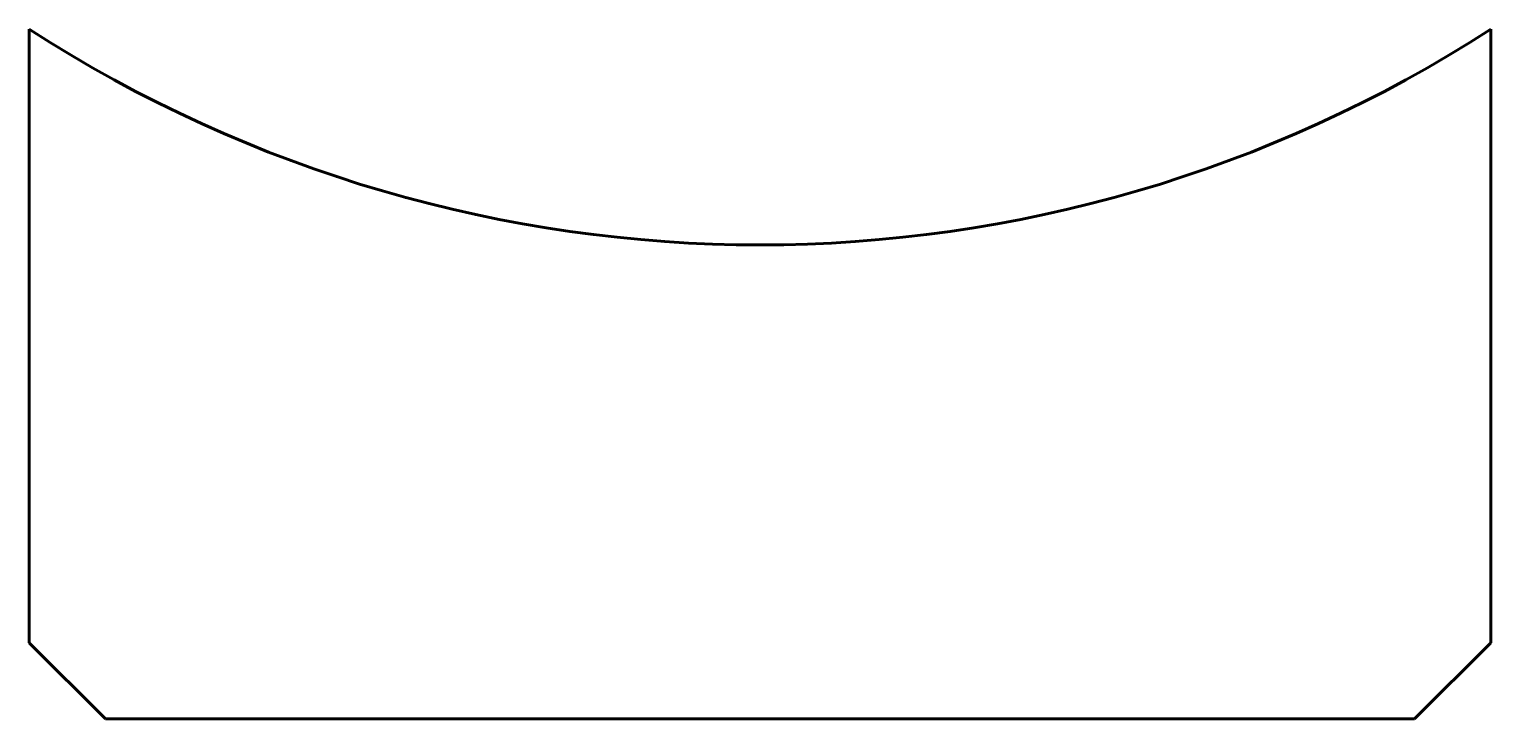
# Model space of a CAD drawing. Header units: millimetres. Extents: x -61 to 227, y 10 to 146.
import ezdxf

# ---------------------------------------------------------------- set-up
doc = ezdxf.new("R2010")
doc.units = ezdxf.units.MM
doc.linetypes.add('K5LT_BASIC', pattern=[0])

msp = doc.modelspace()

# ---------------------------------------------------------------- linework, layer by layer
at = {"color": 150, "linetype": 'K5LT_BASIC', "lineweight": 60}
for p, q in [((-60.59, 145.79), (-60.59, 24.79)), ((227.41, 24.79), (227.41, 145.79)), ((-45.59, 9.79), (-60.59, 24.79)), ((212.41, 9.79), (227.41, 24.79)), ((-45.59, 9.79), (212.41, 9.79))]:
    msp.add_line(p, q, dxfattribs=at)
msp.add_arc((83.41, 368.25), 265, 237.0849, 302.9151, dxfattribs=at)

doc.saveas('drawing.dxf')
